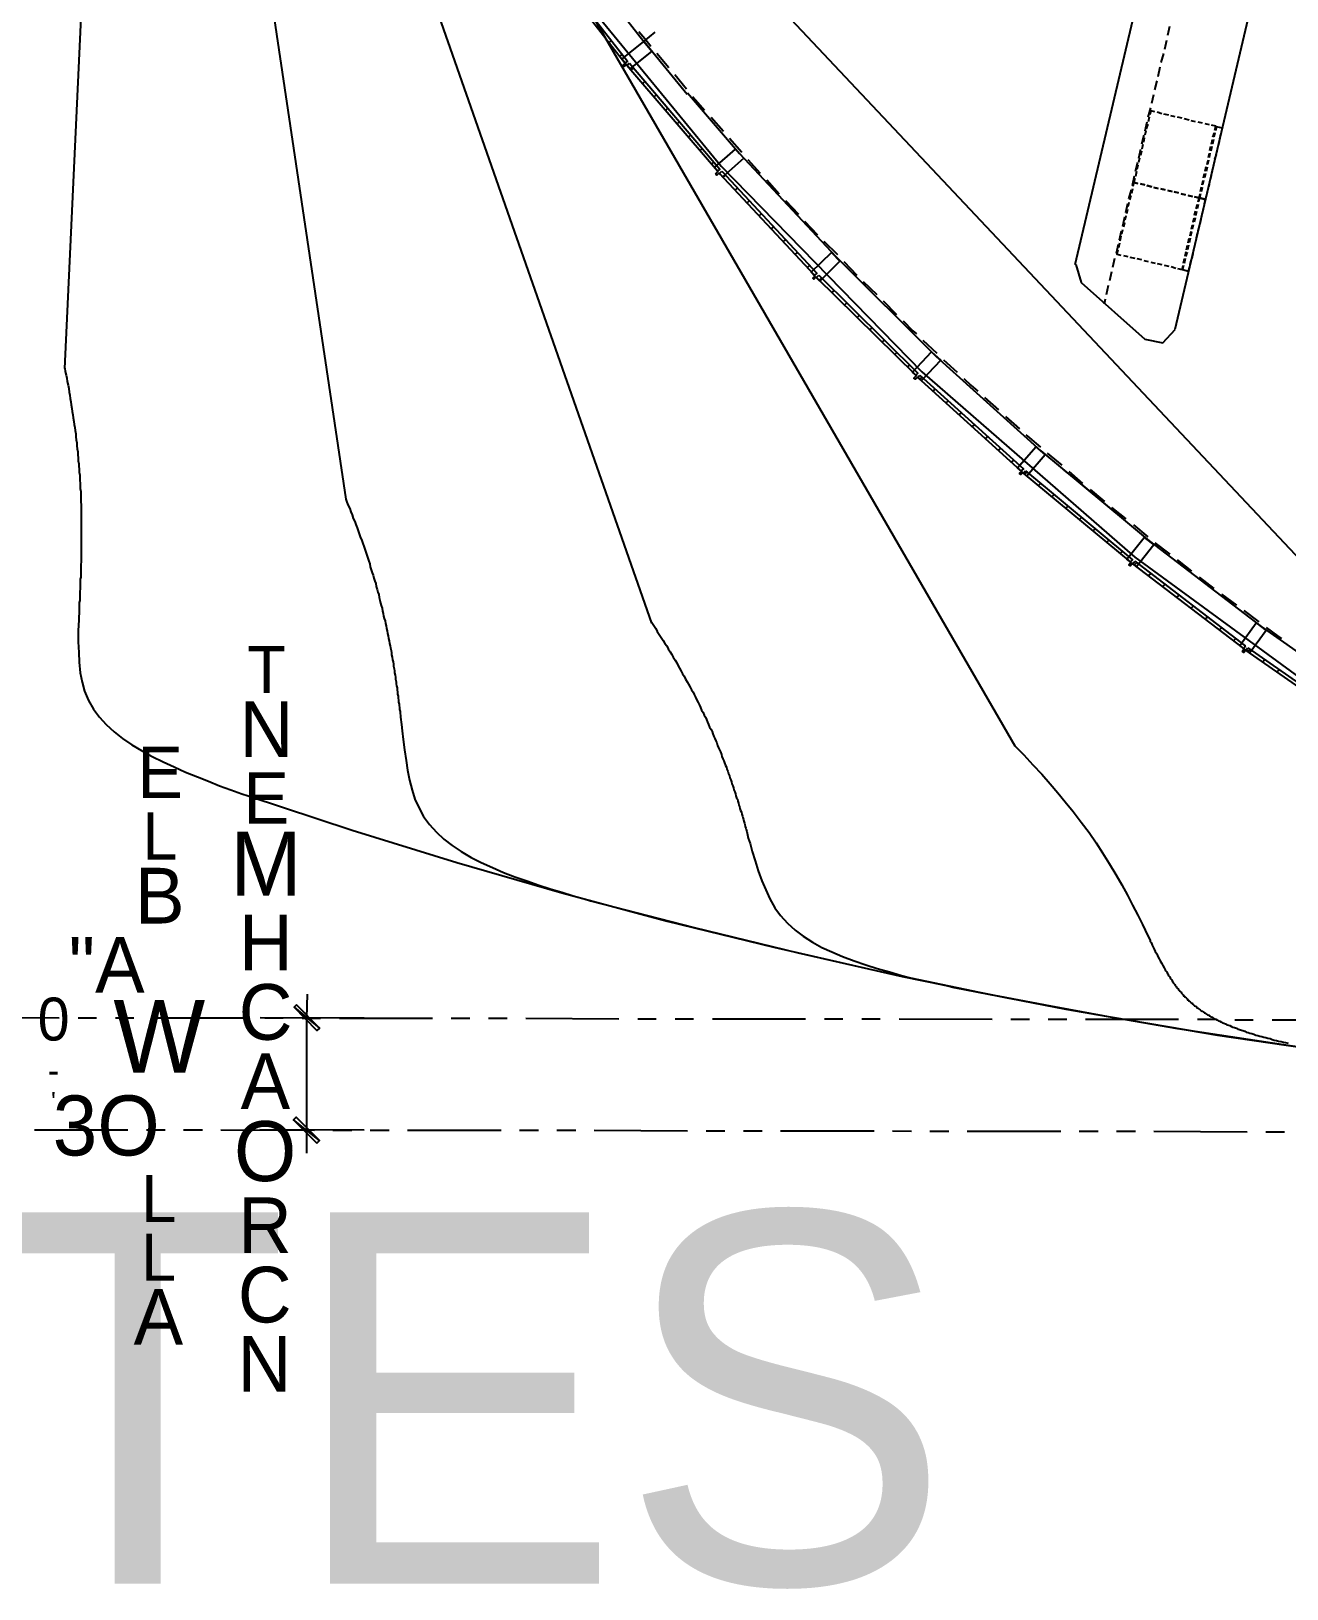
# Model space of a CAD drawing. Header units: feet. Extents: x -84 to 198, y -22 to 181.
# Drawn here: x 11.62 to 45.27, y -5.47 to 36.26 of the extents above; entities that cross this region are included whole.
import ezdxf
from ezdxf.enums import TextEntityAlignment as Align

# ---------------------------------------------------------------- set-up
doc = ezdxf.new("R2010")
doc.units = ezdxf.units.FT
for name, color, linetype in [('A-AREA-UNIDAD', 30, 'CONTINUOUS'), ('A-LINEA', 7, 'CONTINUOUS'), ('A-LINEA-FINA', 9, 'CONTINUOUS'), ('A-TEXTO-PDF', 3, 'CONTINUOUS')]:
    doc.layers.add(name, color=color, linetype=linetype)

msp = doc.modelspace()

# ---------------------------------------------------------------- linework, layer by layer
at = {"layer": 'A-AREA-UNIDAD'}
msp.add_lwpolyline([(25.36, 38.4356), (30.112, 32.64), (35.488, 27.1289), (41.2, 22.1689), (47.328, 17.6889), (47.552, 17.6889), (50.512, 15.6444), (50.8, 15.6444), (53.84, 13.7244), (56.08, 12.5689), (56.16, 12.0356), (57.472, 10.8444), (59.2, 8.8356), (60.08, 8.2489), (61.088, 7.9289), (63.232, 7.68), (66.96, 7.7156), (67.44, 7.9644), (74.64, 8.5689), (80.608, 9.6), (80.72, 10.0089), (84.928, 11.0044)], dxfattribs=at)
at = {"layer": 'A-LINEA'}
for p, q in [((14.5856, 71.6687), (12.5111, 27.2243)), ((13.6226, 66.7667), (20.0557, 23.7249)), ((13.6029, 62.1415), (28.2487, 20.4037)), ((14.3494, 57.9517), (37.9821, 17.1107)), ((15.9579, 53.5937), (53.5889, 13.645)), ((39.6, 30.0044), (41.48, 37.9644)), ((42.28, 28.2711), (44.4, 37.2711)), ((42.08, 36.1511), (42.1333, 36.3911)), ((27.1067, 35.9511), (27.1733, 36.0178)), ((42, 35.7778), (42.0533, 36.0178)), ((27.4, 35.5778), (27.4667, 35.6444)), ((28.3867, 35.6711), (28.7067, 35.2844)), ((41.9067, 35.4178), (41.9733, 35.6578)), ((27.7067, 35.2178), (27.76, 35.2711)), ((28.8667, 35.0978), (29.1867, 34.7111)), ((41.8267, 35.0444), (41.88, 35.2978)), ((28.0133, 34.8578), (28.0667, 34.9111)), ((29.2, 34.5644), (28.88, 34.9511)), ((41.7333, 34.6844), (41.8, 34.9244)), ((28.32, 34.4978), (28.3733, 34.5511)), ((41.6533, 34.3244), (41.7067, 34.5644)), ((28.6267, 34.1378), (28.68, 34.1911)), ((28.9333, 33.7778), (28.9867, 33.8311)), ((29.84, 33.9511), (30.1733, 33.5778)), ((41.48, 33.5911), (41.5333, 33.8311)), ((41.56, 33.9511), (41.6267, 34.2044)), ((41.5867, 33.9511), (41.56, 33.8311)), ((41.6267, 34.1244), (41.6, 34.0178)), ((41.7333, 34.0978), (41.6267, 34.1244)), ((41.92, 34.0444), (41.8, 34.0844)), ((42.1067, 34.0044), (41.9733, 34.0311)), ((42.28, 33.9644), (42.16, 33.9911)), ((42.4667, 33.9244), (42.3467, 33.9511)), ((42.6533, 33.8711), (42.52, 33.9111)), ((42.8267, 33.8311), (42.7067, 33.8578)), ((43.0133, 33.7911), (42.8933, 33.8178)), ((29.24, 33.4178), (29.2933, 33.4711)), ((30.3333, 33.3911), (30.6667, 33.0178)), ((41.3867, 33.2311), (41.4533, 33.4711)), ((41.4533, 33.4044), (41.4267, 33.2844)), ((41.4933, 33.5911), (41.4667, 33.4711)), ((41.5467, 33.7644), (41.5067, 33.6444)), ((43.2, 33.7511), (43.08, 33.7778)), ((43.2933, 33.4178), (43.3333, 33.5378)), ((43.3467, 33.5378), (43.32, 33.4178)), ((43.3867, 33.6978), (43.36, 33.5911)), ((43.48, 33.3778), (43.5067, 33.4978)), ((29.5467, 33.0578), (29.6, 33.1111)), ((41.3067, 32.8578), (41.36, 33.0978)), ((41.3733, 33.0444), (41.3467, 32.9244)), ((41.4133, 33.2178), (41.3867, 33.0978)), ((43.1733, 32.8711), (43.2, 32.9911)), ((43.2133, 32.9911), (43.1867, 32.8711)), ((43.2133, 33.0578), (43.24, 33.1778)), ((43.2667, 33.1644), (43.24, 33.0444)), ((43.2533, 33.2311), (43.28, 33.3511)), ((43.3067, 33.3511), (43.28, 33.2311)), ((43.4, 33.0044), (43.4267, 33.1378)), ((43.44, 33.1911), (43.4667, 33.3111)), ((29.8533, 32.6978), (29.92, 32.7511)), ((30.8267, 32.8178), (31.16, 32.4578)), ((41.2133, 32.4978), (41.28, 32.7378)), ((41.28, 32.6711), (41.2533, 32.5511)), ((41.32, 32.8578), (41.2933, 32.7378)), ((43.08, 32.5111), (43.1067, 32.6311)), ((43.1333, 32.6178), (43.1067, 32.4978)), ((43.1333, 32.6844), (43.16, 32.8044)), ((43.1733, 32.8044), (43.1467, 32.6844)), ((43.2667, 32.4578), (43.2933, 32.5778)), ((43.3067, 32.6444), (43.3333, 32.7644)), ((43.3467, 32.8311), (43.3867, 32.9511)), ((30.16, 32.3511), (30.2267, 32.4044)), ((31.3333, 32.2711), (31.6667, 31.8978)), ((41.1333, 32.1244), (41.1867, 32.3778)), ((41.1733, 32.2044), (41.1467, 32.0978)), ((41.28, 32.1778), (41.1733, 32.2044)), ((41.24, 32.4978), (41.2133, 32.3644)), ((41.4667, 32.1378), (41.3467, 32.1644)), ((41.3467, 32.1644), (41.4667, 32.1378)), ((43, 32.1378), (43.0267, 32.2578)), ((43.04, 32.2578), (43.0133, 32.1378)), ((43.04, 32.3244), (43.0667, 32.4444)), ((43.0933, 32.4444), (43.0667, 32.3244)), ((43.1867, 32.0978), (43.2133, 32.2178)), ((43.2267, 32.2844), (43.2533, 32.4044)), ((30.4933, 32.0044), (30.5467, 32.0578)), ((31.84, 31.7244), (32.1867, 31.3511)), ((41.04, 31.7644), (41.1067, 32.0044)), ((41.0933, 31.8578), (41.0533, 31.7378)), ((41.1333, 32.0311), (41.1067, 31.9111)), ((41.6533, 32.0844), (41.52, 32.1244)), ((41.52, 32.1244), (41.6533, 32.0844)), ((41.8267, 32.0444), (41.7067, 32.0711)), ((41.7067, 32.0711), (41.8267, 32.0444)), ((42.0133, 32.0044), (41.8933, 32.0311)), ((41.8933, 32.0311), (42.0133, 32.0044)), ((42.2, 31.9644), (42.08, 31.9911)), ((42.08, 31.9911), (42.2, 31.9644)), ((42.3733, 31.9244), (42.2533, 31.9511)), ((42.2533, 31.9511), (42.3733, 31.9244)), ((42.56, 31.8711), (42.44, 31.8978)), ((42.44, 31.8978), (42.56, 31.8711)), ((42.7467, 31.8311), (42.6267, 31.8578)), ((42.6267, 31.8578), (42.7467, 31.8311)), ((42.9333, 31.7911), (42.9067, 31.6844)), ((42.96, 31.9644), (42.9867, 32.0844)), ((43, 32.0711), (42.9733, 31.9511)), ((43.1333, 31.9111), (43.16, 32.0311)), ((30.8133, 31.6578), (30.8667, 31.7111)), ((31.1333, 31.3111), (31.1867, 31.3644)), ((40.96, 31.3111), (40.9333, 31.1911)), ((40.96, 31.4044), (41.0133, 31.6444)), ((41, 31.4844), (40.9733, 31.3644)), ((41.04, 31.6711), (41.0133, 31.5511)), ((42.8, 31.3244), (42.8267, 31.4444)), ((42.8533, 31.4311), (42.8267, 31.3111)), ((42.84, 31.4978), (42.88, 31.6178)), ((42.8933, 31.6178), (42.8667, 31.4978)), ((42.9867, 31.2711), (43.0133, 31.4044)), ((43.0267, 31.4578), (43.0533, 31.5778)), ((31.4533, 30.9644), (31.52, 31.0178)), ((32.3467, 31.1644), (32.6933, 30.8044)), ((40.7867, 30.6711), (40.84, 30.9111)), ((40.8667, 30.9378), (40.84, 30.8178)), ((40.88, 31.0311), (40.9333, 31.2844)), ((40.92, 31.1244), (40.8933, 31.0044)), ((42.68, 30.7778), (42.7067, 30.8978)), ((42.72, 30.8844), (42.6933, 30.7644)), ((42.72, 30.9511), (42.7467, 31.0711)), ((42.76, 31.0711), (42.7333, 30.9511)), ((42.76, 31.1378), (42.7867, 31.2578)), ((42.8133, 31.2578), (42.7867, 31.1378)), ((42.8933, 30.9111), (42.9333, 31.0311)), ((42.9467, 31.0978), (42.9733, 31.2178)), ((31.7733, 30.6178), (31.84, 30.6711)), ((32.8667, 30.6311), (33.2267, 30.2711)), ((40.7067, 30.3111), (40.76, 30.5511)), ((40.7867, 30.5778), (40.76, 30.4578)), ((40.8267, 30.7644), (40.8, 30.6311)), ((42.5867, 30.4044), (42.6133, 30.5244)), ((42.64, 30.5244), (42.6133, 30.4044)), ((42.6267, 30.5911), (42.6533, 30.7111)), ((42.68, 30.7111), (42.6533, 30.5911)), ((42.7733, 30.3644), (42.8, 30.4844)), ((42.8133, 30.5511), (42.84, 30.6711)), ((42.8533, 30.7244), (42.88, 30.8444)), ((32.0933, 30.2711), (32.16, 30.3244)), ((33.4, 30.0844), (33.7467, 29.7244)), ((40.6133, 29.9378), (40.6667, 30.1778)), ((40.8933, 30.2444), (41.0133, 30.2178)), ((41.0667, 30.2044), (41.2, 30.1778)), ((41.2533, 30.1644), (41.3733, 30.1378)), ((41.44, 30.1111), (41.56, 30.0844)), ((41.6267, 30.0711), (41.7467, 30.0444)), ((42.5067, 30.0444), (42.5333, 30.1644)), ((42.5467, 30.1644), (42.52, 30.0311)), ((42.5467, 30.2311), (42.5733, 30.3511)), ((42.6, 30.3378), (42.56, 30.2178)), ((42.68, 30.0044), (42.7067, 30.1244)), ((42.7333, 30.1778), (42.76, 30.2978)), ((32.4267, 29.9244), (32.48, 29.9778)), ((32.7467, 29.5911), (32.8133, 29.6444)), ((39.6134, 30.0062), (39.7628, 29.5219)), ((40.5333, 29.5778), (40.5867, 29.8178)), ((41.8, 30.0311), (41.92, 30.0044)), ((41.9867, 29.9911), (42.1067, 29.9644)), ((42.1733, 29.9511), (42.2933, 29.9111)), ((33.08, 29.2578), (33.1467, 29.3111)), ((33.92, 29.5511), (34.28, 29.2044)), ((39.7575, 29.5264), (41.4638, 28.0098)), ((40.44, 29.2044), (40.4933, 29.4578)), ((33.4267, 28.9244), (33.48, 28.9778)), ((34.4533, 29.0311), (34.8133, 28.6711)), ((40.3867, 28.9511), (40.4133, 29.0844)), ((33.76, 28.5911), (33.8133, 28.6444)), ((34.0933, 28.2578), (34.16, 28.3111)), ((34.4267, 27.9244), (34.4933, 27.9778)), ((35.52, 27.9778), (35.8933, 27.6311)), ((34.76, 27.5911), (34.8267, 27.6578)), ((35.1067, 27.2578), (35.16, 27.3244)), ((36.0667, 27.4578), (36.44, 27.1244)), ((35.44, 26.9378), (35.5067, 26.9911)), ((35.7867, 26.6178), (35.8533, 26.6711)), ((36.1467, 26.2978), (36.2, 26.3511)), ((37.1733, 26.4444), (37.5467, 26.1111)), ((36.4933, 25.9778), (36.56, 26.0444)), ((37.7333, 25.9378), (38.1067, 25.6044)), ((36.84, 25.6578), (36.9067, 25.7244)), ((37.2, 25.3378), (37.2533, 25.4044)), ((37.5467, 25.0311), (37.6133, 25.0844)), ((37.8933, 24.7111), (37.96, 24.7644)), ((38.8533, 24.9511), (39.24, 24.6311)), ((38.2533, 24.3911), (38.3067, 24.4578)), ((39.6533, 24.2178), (39.3067, 24.4978)), ((39.4267, 24.4578), (39.8, 24.1378)), ((41.72, 22.4978), (39.6533, 24.2178)), ((38.6133, 24.0844), (38.68, 24.1511)), ((38.9867, 23.7911), (39.04, 23.8444)), ((40, 23.9778), (40.3867, 23.6578)), ((39.3467, 23.4844), (39.4133, 23.5378)), ((40.5733, 23.4978), (40.96, 23.1911)), ((39.72, 23.1778), (39.7733, 23.2311)), ((41.16, 23.0311), (41.5467, 22.7111)), ((40.08, 22.8711), (40.1467, 22.9244)), ((40.44, 22.5644), (40.5067, 22.6311)), ((41.7333, 22.5511), (42.1333, 22.2444)), ((40.8133, 22.2711), (40.8667, 22.3244)), ((41.1867, 21.9644), (41.24, 22.0178)), ((41.56, 21.6711), (41.6267, 21.7244)), ((42.3333, 22.0978), (42.72, 21.7911)), ((41.9467, 21.3778), (42, 21.4311)), ((42.92, 21.6311), (43.32, 21.3244)), ((42.32, 21.0844), (42.3867, 21.1511)), ((43.52, 21.1778), (43.92, 20.8844)), ((42.7067, 20.8044), (42.76, 20.8578)), ((43.08, 20.5111), (43.1467, 20.5644)), ((44.12, 20.7378), (44.52, 20.4311)), ((43.4667, 20.2178), (43.52, 20.2711)), ((43.84, 19.9244), (43.9067, 19.9911)), ((44.2267, 19.6444), (44.2933, 19.6978)), ((44.6267, 19.3644), (44.68, 19.4311)), ((45.0133, 19.0978), (45.08, 19.1511)), ((9.88, 9.8444), (12.3733, 9.8311)), ((12.88, 9.8311), (13.3733, 9.8311)), ((13.88, 9.8311), (14.3733, 9.8311)), ((14.88, 9.8311), (17.3733, 9.8311)), ((20.5467, 9.8178), (17.76, 9.8311)), ((17.88, 9.8311), (18.3733, 9.8311)), ((18.88, 9.8178), (19.3733, 9.8178)), ((19.88, 9.8178), (22.3733, 9.8178)), ((22.88, 9.8178), (23.3733, 9.8178)), ((23.88, 9.8178), (24.3733, 9.8178)), ((24.88, 9.8178), (27.3733, 9.8044)), ((27.88, 9.8044), (28.3733, 9.8044)), ((28.88, 9.8044), (29.3733, 9.8044)), ((29.88, 9.8044), (32.3733, 9.8044)), ((32.88, 9.8044), (33.3733, 9.8044)), ((33.88, 9.8044), (34.3733, 9.8044)), ((34.88, 9.8044), (37.3733, 9.7911)), ((37.88, 9.7911), (38.3733, 9.7911)), ((38.88, 9.7911), (39.3733, 9.7911)), ((39.88, 9.7911), (42.3733, 9.7911)), ((42.88, 9.7911), (43.3733, 9.7911)), ((43.88, 9.7778), (44.3733, 9.7778)), ((44.88, 9.7778), (47.3733, 9.7778)), ((11.7067, 6.8311), (14.2133, 6.8311)), ((14.7067, 6.8311), (15.2133, 6.8311)), ((15.7067, 6.8311), (16.2133, 6.8311)), ((16.7067, 6.8311), (19.2133, 6.8178)), ((20.5467, 6.8178), (17.7467, 6.8311)), ((19.7067, 6.8178), (20.2133, 6.8178)), ((20.7067, 6.8178), (21.2133, 6.8178)), ((21.7067, 6.8178), (24.2133, 6.8178)), ((24.7067, 6.8178), (25.2133, 6.8178)), ((25.7067, 6.8178), (26.2133, 6.8178)), ((26.7067, 6.8178), (29.2133, 6.8044)), ((29.7067, 6.8044), (30.2133, 6.8044)), ((30.7067, 6.8044), (31.2133, 6.8044)), ((31.7067, 6.8044), (34.2133, 6.8044)), ((34.7067, 6.8044), (35.2133, 6.7911)), ((35.7067, 6.7911), (36.2133, 6.7911)), ((36.7067, 6.7911), (39.2133, 6.7911)), ((39.7067, 6.7911), (40.2133, 6.7911)), ((40.7067, 6.7911), (41.2133, 6.7911)), ((41.7067, 6.7911), (44.2133, 6.7778)), ((44.7067, 6.7778), (45.2133, 6.7778))]:
    msp.add_line(p, q, dxfattribs=at)
for points in [[(21.5333, 45.0578), (23.6, 41.8978), (25.8133, 38.8311), (28.04, 35.9778)], [(25.3067, 38.3911), (27.6, 35.4578), (27.5333, 35.4044), (25.24, 38.3378), (25.3067, 38.3911)], [(27.6667, 35.2444), (27.5733, 35.3644), (27.5067, 35.3111), (27.48, 35.3378), (27.5467, 35.3911), (27.4533, 35.5111), (28.04, 35.9778), (28.2533, 35.7244), (27.6667, 35.2444)], [(27.9067, 36.2444), (28.0667, 36.0578), (28.2267, 35.8578)], [(28.88, 34.9511), (28.04, 35.9778), (28.3467, 36.2311)], [(27.6533, 35.4044), (30.08, 32.5644), (30.0133, 32.5111), (27.5867, 35.3378), (27.6533, 35.4044)], [(29.2133, 34.6044), (30.6, 32.9778), (33.1867, 30.2178), (35.8667, 27.5511), (38.68, 25.0178), (41.5867, 22.6044), (44.5867, 20.3111), (47.5467, 18.2311)], [(29.3467, 34.5111), (29.4267, 34.4178), (29.6667, 34.1378)], [(43.3467, 33.6044), (43.3733, 33.7111), (43.2533, 33.7378)], [(43.52, 33.5511), (43.5467, 33.6578), (43.3867, 33.6978)], [(30.16, 32.3511), (30.0533, 32.4578), (30, 32.4044), (29.9733, 32.4444), (30.0267, 32.4978), (29.9333, 32.6044), (30.4933, 33.0978), (30.72, 32.8578), (30.16, 32.3511)], [(30.1333, 32.5111), (32.68, 29.7778), (32.6133, 29.7244), (30.0667, 32.4444), (30.1333, 32.5111)], [(41.2, 32.3111), (41.1733, 32.2044), (41.28, 32.1778)], [(42.8, 31.8178), (42.92, 31.7911), (42.9467, 31.8978)], [(42.8933, 31.6844), (42.92, 31.7911), (42.8, 31.8178)], [(42.96, 31.8978), (42.9333, 31.7911), (43.0933, 31.7511), (43.12, 31.8578)], [(43.0667, 31.6444), (43.0933, 31.7511), (42.9333, 31.7911)], [(32.76, 29.5644), (32.6533, 29.6711), (32.6, 29.6178), (32.5733, 29.6444), (32.6267, 29.6978), (32.52, 29.8044), (33.0667, 30.3244), (33.2933, 30.0978), (32.76, 29.5644)], [(40.7467, 30.3911), (40.72, 30.2844), (40.8267, 30.2578)], [(32.7333, 29.7244), (35.3867, 27.0978), (35.3333, 27.0444), (32.6667, 29.6578), (32.7333, 29.7244)], [(42.3467, 29.8978), (42.4667, 29.8711), (42.4933, 29.9778)], [(42.5067, 29.9778), (42.48, 29.8711), (42.64, 29.8311), (42.6667, 29.9378)], [(34.9867, 28.4978), (35.2533, 28.2311), (35.3467, 28.1511)], [(41.4662, 28.0063), (41.9471, 27.9087), (42.2799, 28.2693)], [(35.48, 26.8978), (35.3733, 26.9911), (35.32, 26.9378), (35.28, 26.9644), (35.3467, 27.0311), (35.24, 27.1244), (35.7467, 27.6711), (36, 27.4444), (35.48, 26.8978)], [(12.52, 27.2311), (12.5333, 27.1378), (12.56, 27.0444), (12.5733, 26.9644), (12.5867, 26.8711), (12.6133, 26.7778), (12.6267, 26.6844), (12.64, 26.5911), (12.6533, 26.5111), (12.6667, 26.4178), (12.68, 26.3244), (12.6933, 26.2444), (12.7067, 26.1511), (12.72, 26.0711), (12.7333, 25.9778), (12.7467, 25.8978), (12.76, 25.8044), (12.7733, 25.7244), (12.7867, 25.6444), (12.8, 25.5644), (12.8133, 25.4711), (12.8133, 25.3911), (12.8267, 25.3111), (12.84, 25.2311), (12.84, 25.1511), (12.8533, 25.0711), (12.8667, 24.9911), (12.8667, 24.9111), (12.88, 24.8311), (12.88, 24.7511), (12.8933, 24.6711), (12.8933, 24.6044), (12.9067, 24.5244), (12.9067, 24.4444), (12.92, 24.3644), (12.92, 24.2978), (12.92, 24.2178), (12.9333, 24.1511), (12.9333, 24.0711), (12.9333, 24.0044), (12.9467, 23.9244), (12.9467, 23.8578), (12.9467, 23.7911), (12.9467, 23.7111), (12.9467, 23.6444), (12.96, 23.5778), (12.96, 23.4978), (12.96, 23.4311), (12.96, 23.3644), (12.96, 23.2978), (12.96, 23.2311), (12.96, 23.1644), (12.96, 23.0978), (12.96, 23.0311), (12.96, 22.9644), (12.96, 22.8978), (12.96, 22.8311), (12.96, 22.7778), (12.96, 22.7111), (12.96, 22.6444), (12.96, 22.5778), (12.96, 22.5244), (12.96, 22.4578), (12.96, 22.3911), (12.96, 22.3378), (12.96, 22.2711), (12.96, 22.2178), (12.96, 22.1511), (12.96, 22.0978), (12.96, 22.0311), (12.9467, 21.9778), (12.9467, 21.9244), (12.9467, 21.8578), (12.9467, 21.8044), (12.9467, 21.7511), (12.9467, 21.6978), (12.9467, 21.6311), (12.9333, 21.5778), (12.9333, 21.5244), (12.9333, 21.4711), (12.9333, 21.4178), (12.9333, 21.3644), (12.9333, 21.3111), (12.92, 21.2578), (12.92, 21.2044), (12.92, 21.0578), (12.92, 21.0044), (12.9067, 20.9511), (12.9067, 20.7511), (12.8933, 20.4844), (12.88, 20.1911), (12.88, 19.8978), (12.8933, 19.6178), (12.9067, 19.3511), (12.9333, 19.0711), (12.9867, 18.8178), (13.0533, 18.5778), (13.16, 18.3244), (13.2933, 18.0978), (13.4533, 17.8844), (13.6267, 17.6844), (13.84, 17.4844), (14.0667, 17.3111), (14.32, 17.1378), (14.5733, 16.9911), (14.8667, 16.8311), (15.16, 16.6844), (15.4533, 16.5511), (15.76, 16.4044), (16.08, 16.2844), (16.3733, 16.1644), (16.6667, 16.0444), (16.9733, 15.9378), (17.2667, 15.8311), (17.44, 15.7778), (20.2267, 14.8578), (23.0267, 13.9911), (25.84, 13.1778), (28.6667, 12.4178), (31.52, 11.7244), (34.3733, 11.0711), (37.24, 10.4711), (40.12, 9.9244), (43.0133, 9.4311), (45.9067, 9.0044)], [(35.44, 27.0444), (38.2133, 24.5378), (38.1467, 24.4844), (35.3867, 26.9778), (35.44, 27.0444)], [(36.6133, 26.9511), (36.8, 26.7778), (36.9867, 26.6178)], [(38.3067, 24.3378), (38.2, 24.4311), (38.1467, 24.3778), (38.1067, 24.4044), (38.1733, 24.4578), (38.0533, 24.5644), (38.5467, 25.1244), (38.8, 24.9111), (38.3067, 24.3378)], [(38.28, 25.4444), (38.3733, 25.3644), (38.6667, 25.1111)], [(38.2667, 24.4844), (41.1333, 22.0978), (41.08, 22.0444), (38.2133, 24.4178), (38.2667, 24.4844)], [(20.0533, 23.7244), (20.08, 23.6444), (20.12, 23.5511), (20.16, 23.4711), (20.1867, 23.3778), (20.2267, 23.2978), (20.2533, 23.2044), (20.2933, 23.1244), (20.32, 23.0444), (20.36, 22.9511), (20.3867, 22.8711), (20.4133, 22.7911), (20.44, 22.7111), (20.48, 22.6178), (20.5067, 22.5378), (20.5333, 22.4578), (20.56, 22.3778), (20.5867, 22.2978), (20.6133, 22.2178), (20.64, 22.1378), (20.6667, 22.0578), (20.6933, 21.9911), (20.7067, 21.9111), (20.7333, 21.8311), (20.76, 21.7511), (20.7867, 21.6844), (20.8, 21.6044), (20.8267, 21.5244), (20.8533, 21.4578), (20.8667, 21.3778), (20.8933, 21.2978), (20.9067, 21.2311), (20.9333, 21.1644), (20.9467, 21.0844), (20.96, 21.0178), (20.9867, 20.9378), (21, 20.8711), (21.0267, 20.8044), (21.04, 20.7244), (21.0533, 20.6578), (21.0667, 20.5911), (21.08, 20.5244), (21.1067, 20.4578), (21.12, 20.3911), (21.1333, 20.3244), (21.1467, 20.2578), (21.16, 20.1911), (21.1733, 20.1244), (21.1867, 20.0578), (21.2, 19.9911), (21.2133, 19.9244), (21.2267, 19.8578), (21.24, 19.7911), (21.2533, 19.7378), (21.2667, 19.6711), (21.28, 19.6044), (21.28, 19.5511), (21.2933, 19.4844), (21.3067, 19.4178), (21.32, 19.3644), (21.3333, 19.2978), (21.3333, 19.2444), (21.3467, 19.1778), (21.36, 19.1244), (21.36, 19.0711), (21.3733, 19.0044), (21.3867, 18.9511), (21.3867, 18.8978), (21.4, 18.8311), (21.4, 18.7778), (21.4133, 18.7244), (21.4267, 18.6711), (21.4267, 18.6178), (21.44, 18.5511), (21.44, 18.4978), (21.4533, 18.4444), (21.4533, 18.3911), (21.4667, 18.3378), (21.4667, 18.2844), (21.48, 18.2311), (21.48, 18.1911), (21.4933, 18.1378), (21.4933, 18.0844), (21.5067, 18.0311), (21.5067, 17.9778), (21.52, 17.9244), (21.52, 17.8844), (21.5467, 17.6844), (21.56, 17.5111), (21.5867, 17.2844), (21.6267, 17.0044), (21.6667, 16.7244), (21.7067, 16.4578), (21.76, 16.1911), (21.8267, 15.9244), (21.9067, 15.6844), (22.0133, 15.4578), (22.1333, 15.2178), (22.2933, 15.0044), (22.48, 14.8044), (22.68, 14.6178), (22.9067, 14.4444), (23.1467, 14.2844), (23.4133, 14.1244), (23.68, 13.9911), (23.9867, 13.8578), (24.28, 13.7244), (24.5867, 13.6044), (24.9067, 13.4978), (25.2267, 13.3778), (25.5333, 13.2844), (25.84, 13.1911), (26.1467, 13.0978), (26.44, 13.0178), (26.6133, 12.9644), (29.3867, 12.2444), (32.1733, 11.5644), (34.96, 10.9378), (37.7733, 10.3644), (40.5867, 9.8444), (43.4133, 9.3644), (46.24, 8.9511)], [(41.24, 21.9111), (41.1333, 22.0044), (41.08, 21.9378), (41.04, 21.9644), (41.0933, 22.0311), (40.9867, 22.1111), (41.4533, 22.6978), (41.7067, 22.4978), (41.24, 21.9111)], [(41.2, 22.0578), (44.16, 19.7911), (44.12, 19.7244), (41.1467, 21.9911), (41.2, 22.0578)], [(28.2533, 20.4178), (28.3067, 20.3378), (28.36, 20.2578), (28.4, 20.1778), (28.4533, 20.0978), (28.5067, 20.0178), (28.56, 19.9378), (28.6, 19.8578), (28.6533, 19.7911), (28.6933, 19.7111), (28.7467, 19.6311), (28.7867, 19.5644), (28.8267, 19.4844), (28.88, 19.4044), (28.92, 19.3378), (28.96, 19.2578), (29, 19.1911), (29.04, 19.1111), (29.08, 19.0444), (29.12, 18.9778), (29.16, 18.8978), (29.2, 18.8311), (29.24, 18.7644), (29.28, 18.6844), (29.32, 18.6178), (29.36, 18.5511), (29.3867, 18.4844), (29.4267, 18.4178), (29.4533, 18.3511), (29.4933, 18.2711), (29.5333, 18.2044), (29.56, 18.1378), (29.5867, 18.0711), (29.6267, 18.0044), (29.6533, 17.9378), (29.6933, 17.8844), (29.72, 17.8178), (29.7467, 17.7511), (29.7733, 17.6844), (29.8, 17.6178), (29.84, 17.5511), (29.8667, 17.4978), (29.8933, 17.4311), (29.92, 17.3644), (29.9467, 17.3111), (29.9733, 17.2444), (30, 17.1911), (30.0133, 17.1244), (30.04, 17.0578), (30.0667, 17.0044), (30.0933, 16.9511), (30.12, 16.8844), (30.1333, 16.8311), (30.16, 16.7644), (30.1867, 16.7111), (30.2, 16.6578), (30.2267, 16.5911), (30.2533, 16.5378), (30.2667, 16.4844), (30.2933, 16.4311), (30.3067, 16.3644), (30.3333, 16.3111), (30.3467, 16.2578), (30.3733, 16.2044), (30.3867, 16.1511), (30.4, 16.0978), (30.4267, 16.0444), (30.44, 15.9911), (30.4533, 15.9378), (30.48, 15.8844), (30.4933, 15.8311), (30.5067, 15.7778), (30.52, 15.7244), (30.5467, 15.6844), (30.56, 15.6311), (30.5733, 15.5778), (30.5867, 15.5244), (30.6, 15.4844), (30.6133, 15.4311), (30.6267, 15.3778), (30.6533, 15.3378), (30.6667, 15.2844), (30.68, 15.2311), (30.6933, 15.1911), (30.7067, 15.1378), (30.72, 15.0978), (30.7333, 15.0444), (30.7467, 15.0044), (30.76, 14.9511), (30.7733, 14.9111), (30.7867, 14.8711), (30.8, 14.8178), (30.84, 14.6444), (30.8933, 14.4978), (30.9467, 14.2844), (31.0267, 14.0311), (31.1067, 13.7644), (31.2, 13.4978), (31.3067, 13.2578), (31.4133, 13.0178), (31.5467, 12.7778), (31.7067, 12.5644), (31.8933, 12.3644), (32.0933, 12.1778), (32.3067, 12.0178), (32.56, 11.8578), (32.8133, 11.7111), (33.08, 11.5911), (33.36, 11.4711), (33.68, 11.3511), (33.9867, 11.2444), (34.2933, 11.1511), (34.6267, 11.0578), (34.9467, 10.9644), (35.2533, 10.8844), (35.5733, 10.8178), (35.88, 10.7511), (36.1867, 10.6844), (36.36, 10.6444), (39.3467, 10.0578), (42.3467, 9.5378), (45.36, 9.0844)], [(44.28, 19.6044), (44.16, 19.6844), (44.12, 19.6178), (44.08, 19.6444), (44.1333, 19.7111), (44.0133, 19.8044), (44.4533, 20.4044), (44.72, 20.2044), (44.28, 19.6044)], [(44.72, 20.2844), (45.0267, 20.0578), (45.1333, 19.9911)], [(44.2267, 19.7378), (47.2933, 17.6044), (47.24, 17.5378), (44.1867, 19.6711), (44.2267, 19.7378)], [(37.9733, 17.1244), (38.2267, 16.8711), (38.4667, 16.6044), (38.7067, 16.3511), (38.9333, 16.0978), (39.1333, 15.8578), (39.3333, 15.6178), (39.5467, 15.3511), (39.76, 15.0711), (39.9733, 14.7911), (40.16, 14.5111), (40.3333, 14.2444), (40.5067, 13.9644), (40.6933, 13.6711), (40.8533, 13.3911), (41, 13.1111), (41.1333, 12.8444), (41.28, 12.5778), (41.4, 12.3244), (41.48, 12.1778), (41.6133, 11.8978), (41.6133, 11.8711), (41.64, 11.8444), (41.6533, 11.8044), (41.6667, 11.7778), (41.68, 11.7378), (41.72, 11.6711), (41.7467, 11.6044), (41.7867, 11.5378), (41.8133, 11.4711), (41.8533, 11.4044), (41.88, 11.3511), (41.92, 11.2844), (41.9467, 11.2311), (41.9867, 11.1644), (42.0133, 11.1111), (42.0267, 11.0844), (42.0533, 11.0578), (42.0667, 11.0311), (42.08, 11.0044), (42.0933, 10.9778), (42.1067, 10.9511), (42.1333, 10.9244), (42.1467, 10.8978), (42.16, 10.8711), (42.1867, 10.8444), (42.2, 10.8178), (42.2133, 10.7911), (42.2267, 10.7644), (42.2533, 10.7378), (42.2667, 10.7244), (42.28, 10.6978), (42.3067, 10.6711), (42.32, 10.6444), (42.3333, 10.6178), (42.36, 10.6044), (42.3733, 10.5778), (42.4, 10.5511), (42.4133, 10.5378), (42.44, 10.5111), (42.4533, 10.4844), (42.4667, 10.4711), (42.4933, 10.4444), (42.5067, 10.4178), (42.5333, 10.4044), (42.5467, 10.3778), (42.5733, 10.3644), (42.6, 10.3378), (42.6133, 10.3111), (42.64, 10.2978), (42.6533, 10.2711), (42.68, 10.2578), (42.7067, 10.2311), (42.7333, 10.2178), (42.7467, 10.1911), (42.7733, 10.1778), (42.8, 10.1511), (42.8267, 10.1378), (42.8533, 10.1244), (42.8667, 10.0978), (42.8933, 10.0844), (42.92, 10.0578), (42.9467, 10.0444), (42.9733, 10.0178), (43, 10.0044), (43.0267, 9.9911), (43.0667, 9.9644), (43.0933, 9.9511), (43.12, 9.9244), (43.1467, 9.9111), (43.1867, 9.8978), (43.2133, 9.8711), (43.24, 9.8578), (43.28, 9.8444), (43.3067, 9.8178), (43.3467, 9.8044), (43.3733, 9.7911), (43.4133, 9.7644), (43.44, 9.7511), (43.48, 9.7378), (43.52, 9.7111), (43.5467, 9.6978), (43.5867, 9.6844), (43.6267, 9.6711), (43.6667, 9.6444), (43.7067, 9.6311), (43.7467, 9.6178), (43.7867, 9.5911), (43.8267, 9.5778), (43.8667, 9.5644), (43.92, 9.5511), (43.96, 9.5244), (44, 9.5111), (44.0533, 9.4978), (44.0933, 9.4844), (44.1467, 9.4711), (44.1867, 9.4444), (44.24, 9.4311), (44.28, 9.4178), (44.3333, 9.4044), (44.3867, 9.3911), (44.44, 9.3644), (44.4933, 9.3511), (44.5467, 9.3378), (44.6, 9.3244), (44.6533, 9.3111), (44.7067, 9.2978), (44.76, 9.2844), (44.8267, 9.2711), (44.88, 9.2444), (44.9333, 9.2311), (45, 9.2178), (45.0533, 9.2044), (45.12, 9.1911), (45.1867, 9.1778), (45.24, 9.1644), (45.3067, 9.1511)], [(19.0133, 10.4578), (19, 9.8311), (19, 6.8178), (19, 6.2044)]]:
    msp.add_lwpolyline(points, dxfattribs=at)
at = {"layer": 'A-LINEA-FINA'}
for points in [[(18.7333, 10.1778), (18.6667, 10.1111), (19.3467, 9.5511), (18.7333, 10.1778)], [(18.6667, 10.1111), (19.3467, 9.5511), (19.28, 9.4844), (18.6667, 10.1111), (18.6667, 10.1111)], [(19.3467, 6.5378), (18.6533, 7.0978), (18.72, 7.1644), (19.3467, 6.5378), (19.3467, 6.5378)], [(19.28, 6.4711), (19.3467, 6.5378), (18.6533, 7.0978), (19.28, 6.4711)]]:
    msp.add_lwpolyline(points, dxfattribs=at)

# ---------------------------------------------------------------- texts
at = {"layer": 'A-TEXTO-PDF'}
for s, height, p in [('T', 1.263, (17.9299, 18.5258)), ('N', 1.492, (17.9249, 16.8115)), ('E', 1.379, (15.0773, 15.7121)), ('E', 1.379, (17.9195, 15.0253)), ('L', 1.264, (15.0719, 14.0687)), ('M', 1.72, (17.9138, 13.0963)), ('B', 1.492, (15.0663, 12.3544)), ('H', 1.492, (17.9079, 11.0965)), ('"A', 1.492, (13.6434, 10.4975)), ('C', 1.492, (17.9024, 9.2396)), ('0', 1.149, (12.2218, 9.2198)), ('W', 1.949, (15.0533, 8.355)), ('A', 1.492, (17.8968, 7.3826)), ('-', 0.69, (12.2191, 8.0766)), ("'", 0.495, (12.2173, 7.3423)), ('3O', 1.608, (13.6312, 6.1405)), ('O', 1.607, (17.8911, 5.4536)), ('L', 1.264, (15.0403, 4.3543)), ('R', 1.492, (17.8854, 3.5246)), ('KCABTES', 9.944, (5.2398, -5.327)), ('L', 1.264, (15.0351, 2.7828)), ('C', 1.492, (17.8799, 1.6676)), ('A', 1.492, (15.0295, 1.0686)), ('N', 1.492, (17.8744, -0.1894))]:
    msp.add_text(s, height=height, dxfattribs=at).set_placement(p, align=Align.CENTER)

doc.saveas('drawing.dxf')
